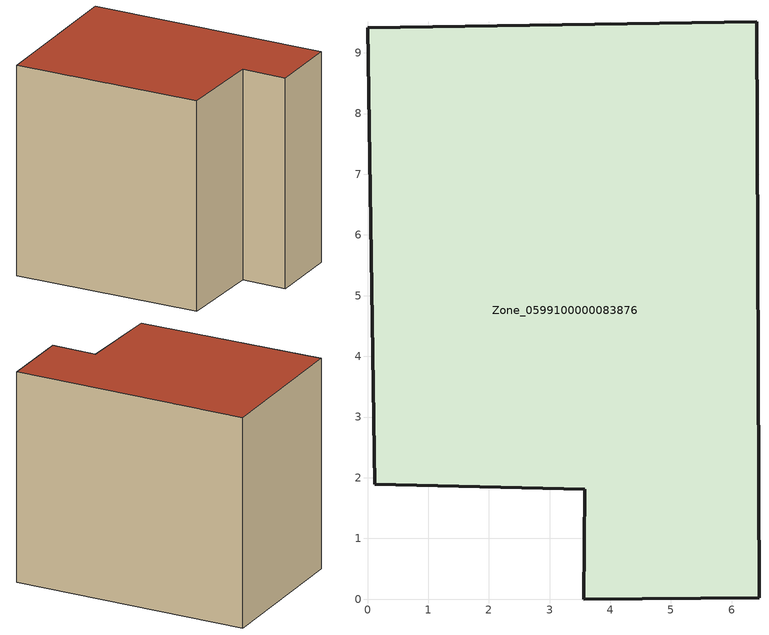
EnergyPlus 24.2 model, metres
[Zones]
Zone_0599100000083876
 floor ground (C_G): 3.58,1.81 0.12,1.89 0,9.41 6.41,9.51 6.45,0.02 3.56,0 z0
 wall outside (C_F): 6.41,9.51 0,9.41 0.12,1.89 3.58,1.81 3.56,0 6.45,0.02 6.41,9.51 z0:8.47
 roof outside (C_R): 3.56,0 6.45,0.02 6.41,9.51 0,9.41 0.12,1.89 3.58,1.81 z8.47
[BUILDING]
Pand.0599100000083876: North Axis=0; Terrain=City; Loads Convergence Tolerance Value=0.04; Temperature Convergence Tolerance Value=0.4; Solar Distribution=FullExterior; Maximum Number of Warmup Days=25; Minimum Number of Warmup Days=1
[Site:Location]
Rotterdam.The.Hague.AP_ZH_NLD Design_Conditions: Latitude=51.96; Longitude=4.45; Time Zone=1; Elevation=-4.5
[SITE:GROUNDTEMPERATURE:BUILDINGSURFACE]
18, 18, 18, 18, 18, 18, 18, 18, 18, 18, 18, 18
[MATERIAL] Thermal Absorptance=0.9; Solar Absorptance=0.7; Visible Absorptance=0.7
Name | Roughness | Thickness | Conductivity | Density | Specific Heat
G.TC.1946 | MediumSmooth | 0.15 | 1 | 540 | 1210
F.TC.1946 | Rough | 0.3 | 0.857143 | 1920 | 840
R.TC.1946 | MediumRough | 0.2 | 0.909091 | 1500 | 1000
[CONSTRUCTION]
C_G: G.TC.1946
C_F: F.TC.1946
C_R: R.TC.1946
[ZONE]
Zone_0599100000083876: Type=1; Multiplier=1; Ceiling Height=Autocalculate; Volume=Autocalculate; Floor Area=autocalculate; Part of Total Floor Area=Yes
[ZONEINFILTRATION:DESIGNFLOWRATE]
Infil_Zone_0599100000083876: Zone or ZoneList or Space or SpaceList=Zone_0599100000083876; Schedule=AlwaysOn; Design Flow Rate Calculation Method=Flow/Area; Flow Rate per Floor Area=0.003; Constant Term Coefficient=1; Temperature Term Coefficient=0; Velocity Term Coefficient=0; Velocity Squared Term Coefficient=0
[HVACTEMPLATE:ZONE:IDEALLOADSAIRSYSTEM]
Zone_0599100000083876: Maximum Heating Supply Air Temperature=50; Minimum Cooling Supply Air Temperature=13; Maximum Heating Supply Air Humidity Ratio=0.0156; Minimum Cooling Supply Air Humidity Ratio=0.0077; Heating Limit=NoLimit; Cooling Limit=NoLimit; Dehumidification Control Type=ConstantSensibleHeatRatio; Cooling Sensible Heat Ratio=0.7; Dehumidification Setpoint=60; Humidification Control Type=None; Humidification Setpoint=30; Outdoor Air Method=None; Outdoor Air Flow Rate per Person=0.00944; Outdoor Air Flow Rate per Zone Floor Area=0; Outdoor Air Flow Rate per Zone=0; Demand Controlled Ventilation Type=None; Outdoor Air Economizer Type=NoEconomizer; Heat Recovery Type=None; Sensible Heat Recovery Effectiveness=0.7; Latent Heat Recovery Effectiveness=0.65
[ZONECONTROL:THERMOSTAT]
ThermostatControl_Zone_0599100000083876: Zone or ZoneList=Zone_0599100000083876; Control Type Schedule=DualSetpointControlType; Control 1=Thermostat_Zone_0599100000083876; Temperature Difference Between Cutout And Setpoint=0
[THERMOSTATSETPOINT:DUALSETPOINT]
Thermostat_Zone_0599100000083876: Heating Setpoint Temperature Schedule=HeatingSetpoint_Zone_0599100000083876; Cooling Setpoint Temperature Schedule=CoolingSetpoint_Zone_0599100000083876
[SCHEDULE:COMPACT]
HeatingSetpoint_Zone_0599100000083876: Through: 12/31, For: AllDays, Until: 24:00, 21
CoolingSetpoint_Zone_0599100000083876: Through: 12/31, For: AllDays, Until: 24:00, 24
DualSetpointControlType: Through: 12/31, For: AllDays, Until: 24:00, 4
AlwaysOn: Through: 12/31, For: AllDays, Until: 24:00, 1
